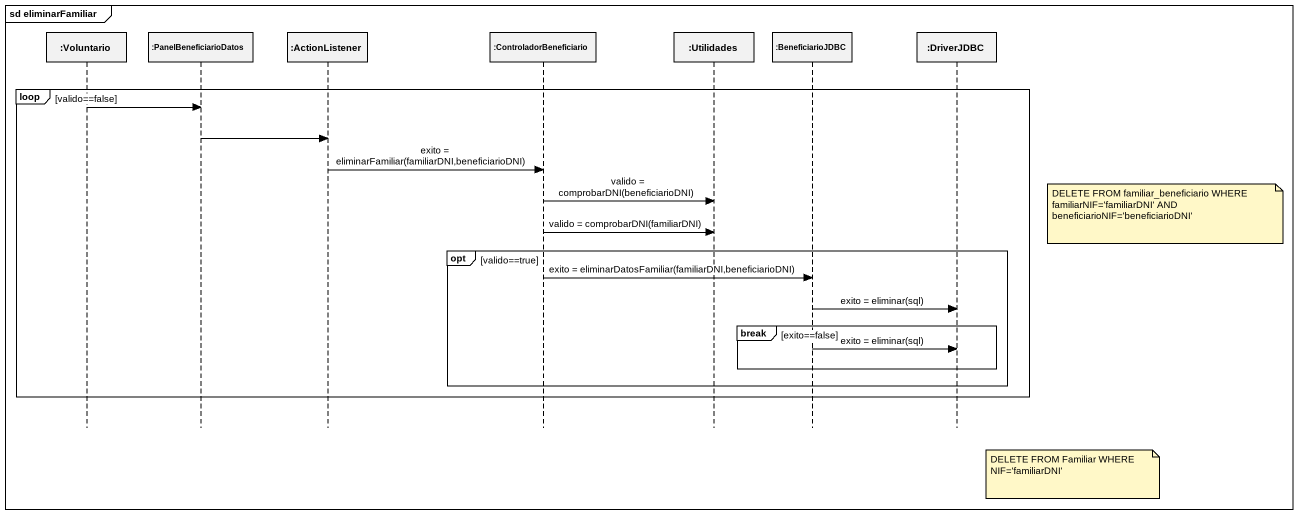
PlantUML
@startuml
mainframe sd eliminarFamiliar
hide footbox
participant ":Voluntario" as Voluntario
participant ":PanelBeneficiarioDatos" as PanelBeneficiarioDatos
participant ":ActionListener" as ActionListener
participant ":ControladorBeneficiario" as ControladorBeneficiario
participant ":Utilidades" as Utilidades
participant ":BeneficiarioJDBC" as BeneficiarioJDBC
participant ":DriverJDBC" as DriverJDBC

loop valido==false
  Voluntario -> PanelBeneficiarioDatos
  PanelBeneficiarioDatos -> ActionListener
  ActionListener -> ControladorBeneficiario : exito = eliminarFamiliar(familiarDNI,beneficiarioDNI)
  ControladorBeneficiario -> Utilidades : valido = comprobarDNI(beneficiarioDNI)
  note right of DriverJDBC : DELETE FROM familiar_beneficiario WHERE familiarNIF='familiarDNI' AND beneficiarioNIF='beneficiarioDNI'
  ControladorBeneficiario -> Utilidades : valido = comprobarDNI(familiarDNI)
  opt valido==true
    ControladorBeneficiario -> BeneficiarioJDBC : exito = eliminarDatosFamiliar(familiarDNI,beneficiarioDNI)
    BeneficiarioJDBC -> DriverJDBC : exito = eliminar(sql)
    break exito==false
      BeneficiarioJDBC -> DriverJDBC : exito = eliminar(sql)
    end
  end
end
note right of DriverJDBC : DELETE FROM Familiar WHERE NIF='familiarDNI'
@enduml
